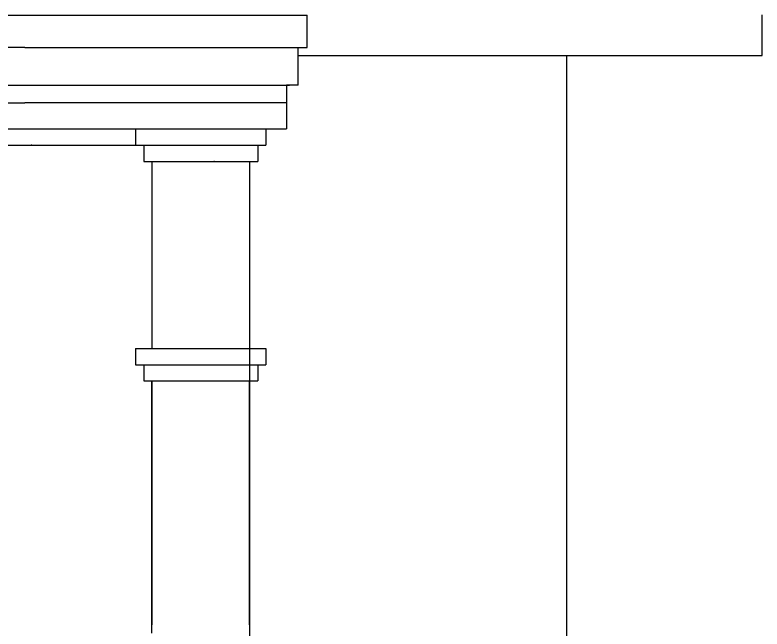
# Model space of a CAD drawing. Header units: inches. Extents: x -2812 to 9774, y -15726 to -746.
# Drawn here: x 3064.2 to 3156, y -9194.7 to -9119.2 of the extents above; entities that cross this region are included whole.
import ezdxf

# ---------------------------------------------------------------- set-up
doc = ezdxf.new("R2010")
doc.units = ezdxf.units.IN
doc.header["$LTSCALE"] = 17
doc.header["$MEASUREMENT"] = 0
doc.layers.add('OUTLINE', color=1, linetype='Continuous', lineweight=25)

msp = doc.modelspace()

# ---------------------------------------------------------------- linework, layer by layer
for p, q in [((2983.459, -9119.179), (3098.713, -9119.179)), ((3098.713, -9119.179), (3100.114, -9119.179)), ((3100.114, -9123.179), (3100.114, -9119.179)), ((3065.405, -9123.179), (2984.597, -9123.179)), ((3065.405, -9123.179), (3098.976, -9123.179)), ((3098.976, -9123.179), (3100.114, -9123.179)), ((3098.976, -9124.179), (3098.976, -9123.179)), ((3098.976, -9127.814), (3098.976, -9124.179)), ((2985.999, -9127.814), (3065.405, -9127.814)), ((3065.405, -9127.814), (3097.934, -9127.814)), ((3097.574, -9127.814), (3097.574, -9133.179)), ((3098.976, -9127.814), (3097.574, -9127.814)), ((2988.555, -9129.977), (3065.405, -9129.977)), ((3095.018, -9129.977), (3065.405, -9129.977)), ((3097.574, -9129.977), (3095.018, -9129.977))]:
    msp.add_line(p, q)
at = {"layer": 'OUTLINE'}
for p, q in [((3156.018, -9124.163), (3156.018, -9119.163)), ((3098.976, -9124.163), (3156.018, -9124.163)), ((3132.018, -9231.163), (3132.018, -9124.163)), ((3004.555, -9133.179), (3089.018, -9133.179)), ((3079.018, -9133.179), (3095.018, -9133.179)), ((3079.018, -9133.179), (3079.018, -9135.179)), ((3095.018, -9133.179), (3095.018, -9135.179)), ((3095.018, -9133.179), (3097.574, -9133.179)), ((3006.555, -9135.179), (3089.018, -9135.179)), ((3079.018, -9135.179), (3080.018, -9135.179)), ((3080.018, -9135.179), (3080.018, -9137.179)), ((3080.018, -9135.179), (3094.018, -9135.179)), ((3094.018, -9135.179), (3095.018, -9135.179)), ((3094.018, -9135.179), (3094.018, -9137.179)), ((3080.018, -9137.179), (3094.018, -9137.179)), ((3081.018, -9137.163), (3081.018, -9160.163)), ((3093.018, -9137.163), (3093.018, -9194.163)), ((3079.018, -9160.163), (3095.018, -9160.163)), ((3079.018, -9160.163), (3079.018, -9162.163)), ((3095.018, -9160.163), (3095.018, -9162.163)), ((3079.018, -9162.163), (3080.018, -9162.163)), ((3080.018, -9162.163), (3080.018, -9164.163)), ((3080.018, -9162.163), (3094.018, -9162.163)), ((3094.018, -9162.163), (3095.018, -9162.163)), ((3094.018, -9162.163), (3094.018, -9164.163)), ((3080.018, -9164.163), (3094.018, -9164.163)), ((3081.018, -9164.163), (3081.018, -9194.163)), ((3093.018, -9194.163), (3093.018, -9164.163)), ((3093.018, -9164.163), (3093.018, -9230.163))]:
    msp.add_line(p, q, dxfattribs=at)
for points in [[(3081.018, -9133.179), (3093.018, -9133.179)], [(3081.018, -9160.163), (3093.018, -9160.163)], [(3081.018, -9195.163), (3081.018, -9164.163)]]:
    msp.add_lwpolyline(points, dxfattribs=at)
for p in [(3066.197, -9135.179), (3088.652, -9137.179)]:
    msp.add_point(p, dxfattribs=at)

doc.saveas('drawing.dxf')
